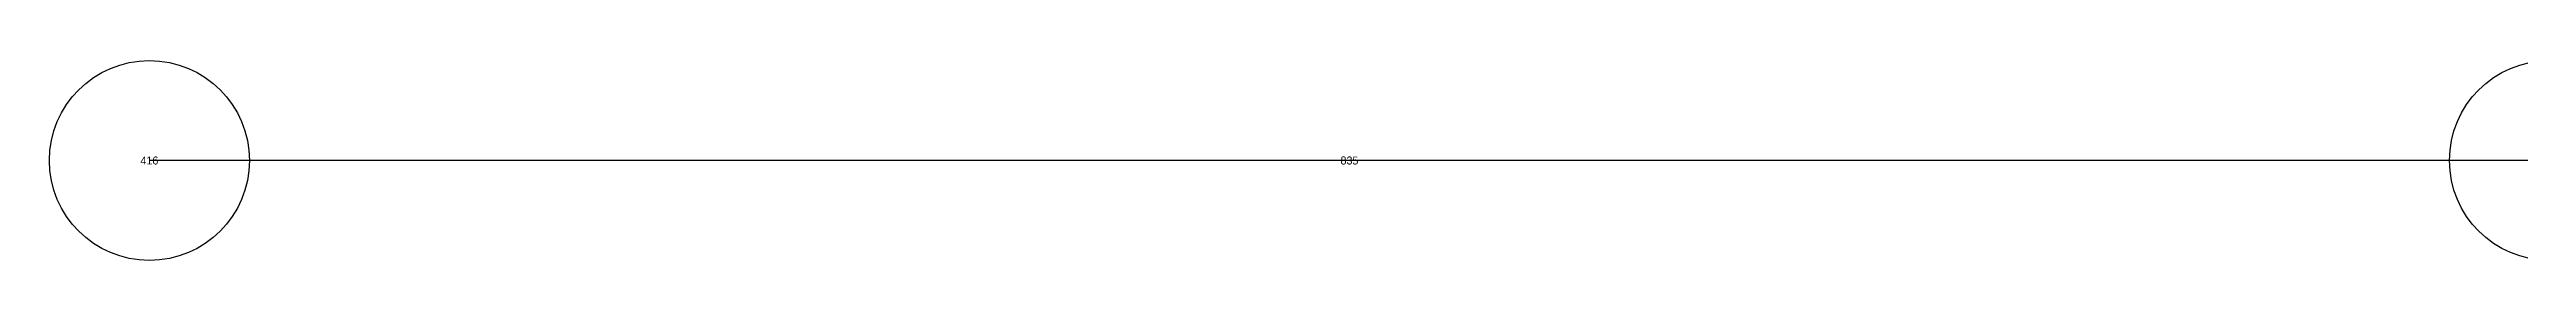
# Model space of a CAD drawing. Extents: x -2.75 to 2.75, y -2.5 to 2.5.
# Drawn here: x -2.75 to -2.132, y -0.025 to 0.025 of the extents above; entities that cross this region are included whole.
import ezdxf
from ezdxf.enums import TextEntityAlignment as Align

# ---------------------------------------------------------------- set-up
doc = ezdxf.new("R2010")
doc.units = 0
doc.header["$MEASUREMENT"] = 0
doc.header["$PDMODE"] = 33
doc.header["$PDSIZE"] = 0.05
for name, color, linetype in [('BRANCHE ESTERNO', 1, 'Continuous'), ('BRANCHES-Index', 7, 'Continuous'), ('NODI-Index', 7, 'Continuous'), ('NODO ESTERNO ZMINIMO', 4, 'Continuous'), ('NODO INTRADOSSO INTERNO', 7, 'Continuous')]:
    doc.layers.add(name, color=color, linetype=linetype)

msp = doc.modelspace()

# ---------------------------------------------------------------- linework, layer by layer
at = {"layer": 'BRANCHE ESTERNO'}
msp.add_line((-2.125, 0, 1.875), (-2.725, 0, 2), dxfattribs=at)
at = {"layer": 'NODO ESTERNO ZMINIMO'}
msp.add_point((-2.725, 0, 2), dxfattribs=at)
at = {"layer": 'NODO INTRADOSSO INTERNO'}
msp.add_point((-2.125, 0, 1.875), dxfattribs=at)

# ---------------------------------------------------------------- texts
at = {"layer": 'BRANCHES-Index'}
msp.add_text('835', height=0.002, dxfattribs=at).set_placement((-2.425, 0, 1.9375), align=Align.MIDDLE_CENTER)
at = {"layer": 'NODI-Index'}
msp.add_text('416', height=0.002, dxfattribs=at).set_placement((-2.725, 0, 2), align=Align.MIDDLE_CENTER)

doc.saveas('drawing.dxf')
